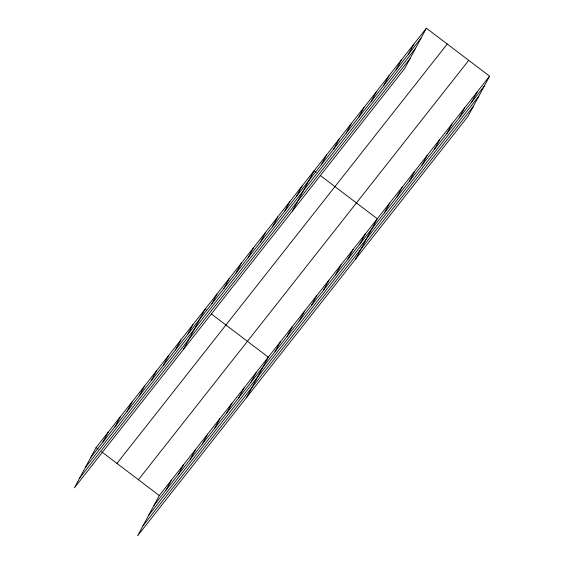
<?xml version="1.0" encoding="UTF-8"?>
<svg xmlns="http://www.w3.org/2000/svg" width="564" height="564" viewBox="0 0 564 564"><rect width="100%" height="100%" fill="white"/><g stroke="black" fill="none" stroke-linecap="round" stroke-linejoin="round"><path stroke-width="0.85" d="M426.398 28.2L96.084 447.576L74.406 487.832L404.719 68.455L426.398 28.2L489.594 76.168L467.916 116.424L137.602 535.8L159.281 495.544L489.594 76.168M102.831 442.162L108.196 432.193M114.943 426.786L120.308 416.817M127.055 411.41L132.42 401.441M139.16 396.027L144.525 386.065M151.272 380.651L156.637 370.689M163.384 365.275L168.749 355.313M175.496 349.899L180.861 339.937M187.608 334.522L192.973 324.561M183.413 349.433L205.084 309.178L206.473 310.235M211.831 303.77L217.196 293.802M223.943 288.387L229.308 278.426M236.055 273.011L241.42 263.05M248.167 257.635L253.532 247.674M260.279 242.259L265.644 232.297M272.391 226.883L277.756 216.921M284.503 211.507L289.868 201.538M296.615 196.131L301.98 186.162M292.413 211.042L314.092 170.786L316.178 172.373M321.205 164.907L326.57 154.945M333.684 149.065L339.049 139.104M346.162 133.224L351.527 123.255M358.641 117.382L364.006 107.414M371.119 101.534L376.484 91.572M383.598 85.693L388.963 75.731M166.028 490.13L171.393 480.168M396.076 69.851L401.441 59.883M178.139 474.754L183.504 464.792M190.244 459.378L195.616 449.416M408.555 54.01L413.92 44.041M202.356 444.002L207.721 434.033M214.468 428.626L219.833 418.657M226.58 413.25L231.945 403.281M238.692 397.867L244.057 387.905M250.804 382.491L256.169 372.529M246.609 397.409L268.281 357.153L211.345 313.929M275.028 351.739L280.393 341.777M287.139 336.363L292.504 326.401M299.251 320.986L304.616 311.018M311.363 305.61L316.728 295.642M323.475 290.227L328.84 280.266M335.587 274.851L340.952 264.89M347.699 259.475L353.064 249.514M359.811 244.099L365.176 234.138M355.609 259.01L377.288 218.761L320.345 175.538M384.401 212.882L389.766 202.913M396.88 197.033L402.245 187.072M409.358 181.192L414.723 171.23M421.837 165.351L427.202 155.389M434.315 149.509L439.68 139.541M446.794 133.661L452.159 123.699M459.272 117.82L464.637 107.858M471.751 101.978L477.116 92.017M90.719 457.538L421.033 38.162M85.333 467.535L415.647 48.159M79.792 477.835L410.106 58.459M116.938 463.404L447.252 44.027M138.427 479.717L468.74 60.341M153.916 505.506L484.229 86.137M148.529 515.503L478.843 96.134M142.988 525.803L473.302 106.427M96.084 447.576L98.171 449.156M101.647 451.792L159.281 495.544"/></g></svg>
